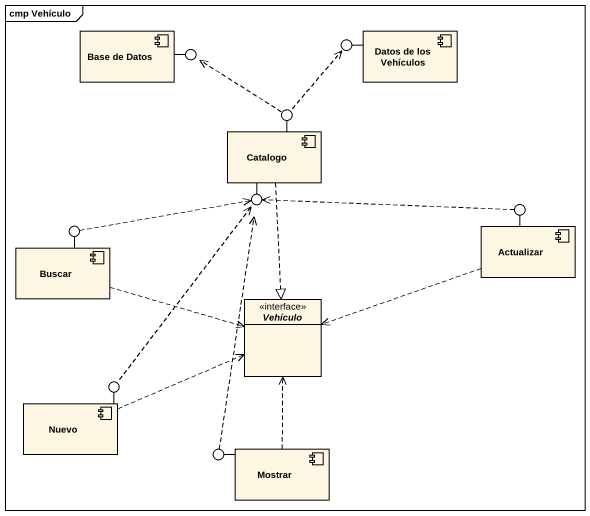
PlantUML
@startuml
mainframe cmp Vehículo
allowmixing
hide circle
hide empty members
component "Base de Datos" as Base_de_Datos
() " " as lollipop1
() " " as lollipop2
component "Datos de los Vehículos" as Datos_de_los_Vehículos
component Catalogo
() " " as lollipop3
() " " as lollipop4
() " " as lollipop5
component Buscar
() " " as lollipop6
component Actualizar
interface Vehículo
component Nuevo
() " " as lollipop7
() " " as lollipop8
component Mostrar
Base_de_Datos -right- lollipop1
Datos_de_los_Vehículos -left- lollipop2
Catalogo -up- lollipop3
Catalogo -- lollipop4
Actualizar -up- lollipop5
Buscar -up- lollipop6
Nuevo -up- lollipop7
Mostrar -left- lollipop8
Catalogo ..|> Vehículo
lollipop3 .up.> lollipop1
lollipop3 .up.> lollipop2
lollipop5 .left.> lollipop4
Buscar .right.> Vehículo
lollipop6 .right.> lollipop4
Actualizar .left.> Vehículo
Nuevo .right.> Vehículo
lollipop7 .up.> lollipop4
lollipop8 .up.> lollipop4
Mostrar .up.> Vehículo
@enduml
